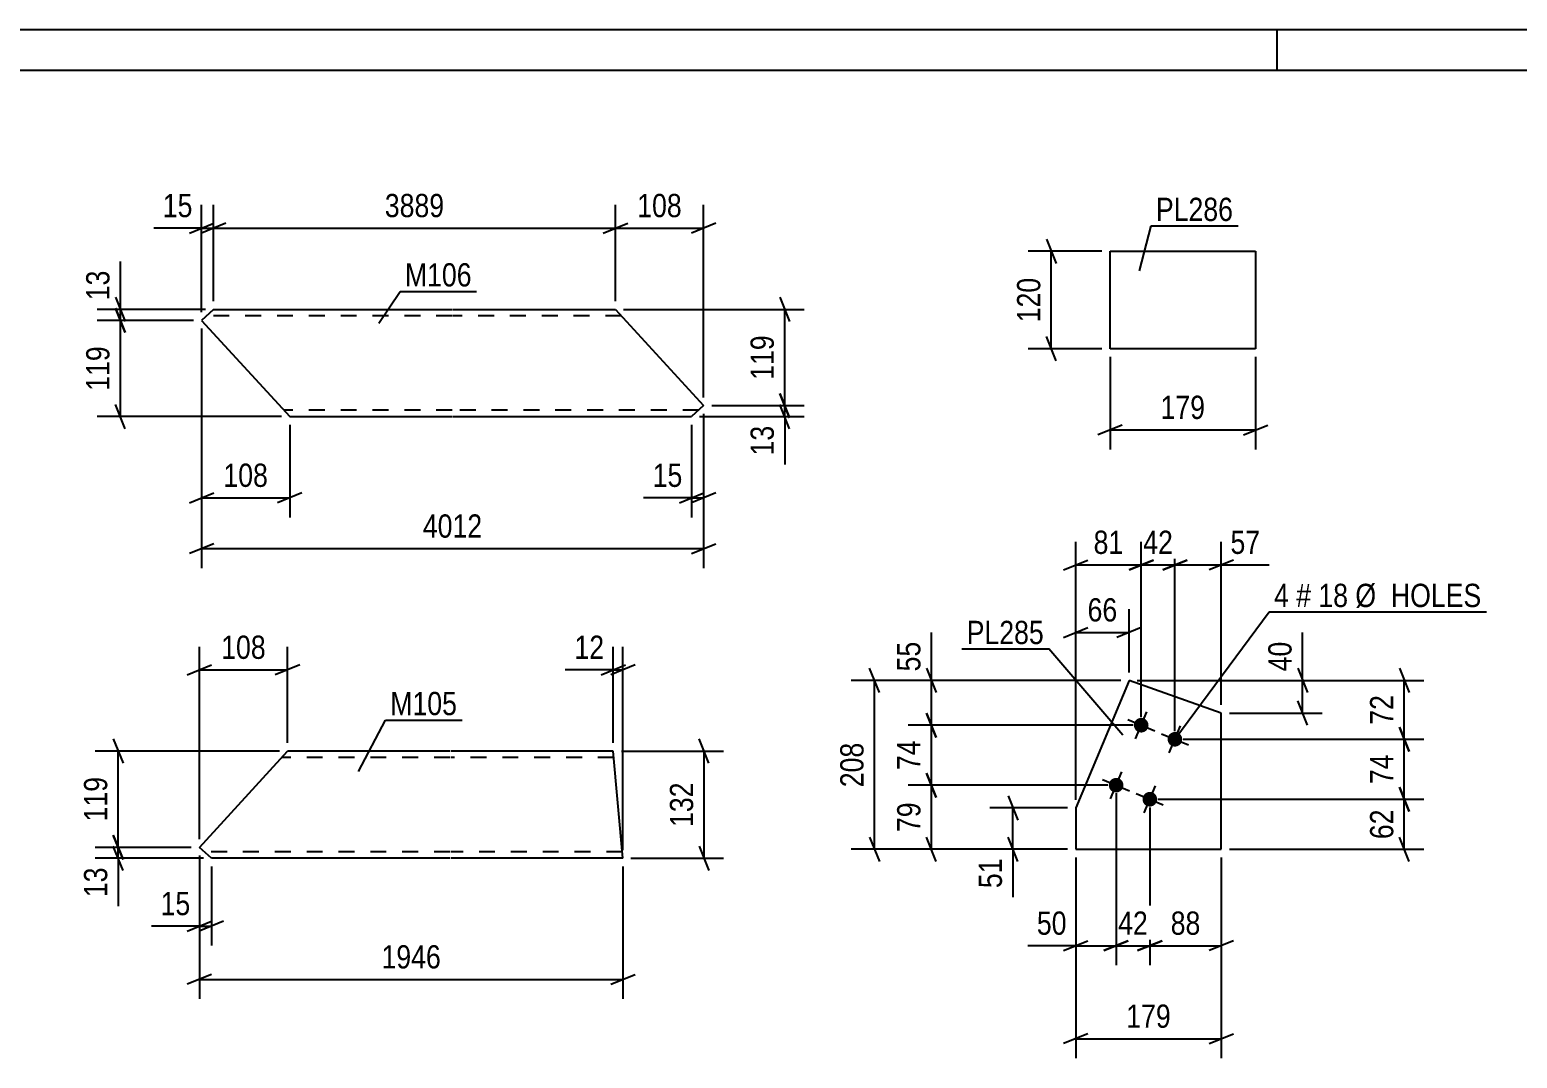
# Model space of a CAD drawing. Header units: millimetres. Extents: x 0 to 594, y 0 to 420.
# Drawn here: x 230.5 to 413.6, y 293.4 to 420 of the extents above; entities that cross this region are included whole.
import ezdxf

# ---------------------------------------------------------------- set-up
doc = ezdxf.new("R2010")
doc.units = ezdxf.units.MM
doc.linetypes.add('DXK_LINE_DOT2', pattern=[3.9198, 1.9599, -1.9599])
doc.styles.add('Arial Narrow', font='ARIALN.TTF', dxfattribs={"height": 0.2})

# ---------------------------------------------------------------- blocks, each defined once
blk = doc.blocks.new('Unknown-122568315-1163')
at = {"color": 5, "linetype": 'Continuous'}
for p, q in [((594, 420), (0, 420)), ((384, 415), (384, 420)), ((589, 415), (5, 415))]:
    blk.add_line(p, q, dxfattribs=at)
blk = doc.blocks.new('Part-122568315-9285 - 9254')
at = {"color": 2, "linetype": 'Continuous'}
for p, q in [((253.11, 385.58), (251.63, 384.23)), ((253.11, 385.58), (282.47, 385.58)), ((282.57, 385.58), (302.57, 385.58)), ((302.57, 385.58), (313.41, 373.73)), ((251.63, 384.23), (262.47, 372.38)), ((313.41, 373.73), (311.93, 372.38)), ((262.47, 372.38), (282.47, 372.38)), ((282.57, 372.38), (311.93, 372.38))]:
    blk.add_line(p, q, dxfattribs=at)
at = {"color": 7, "linetype": 'DXK_LINE_DOT2'}
for p, q in [((282.47, 384.78), (252.24, 384.78)), ((303.3, 384.78), (282.57, 384.78)), ((282.47, 373.18), (261.74, 373.18)), ((312.8, 373.18), (282.57, 373.18))]:
    blk.add_line(p, q, dxfattribs=at)
blk = doc.blocks.new('Part-122568315-9293 - 9292')
at = {"color": 2, "linetype": 'Continuous'}
for p, q in [((251.36, 319.36), (262.2, 331.21)), ((282.2, 331.21), (262.2, 331.21)), ((302.3, 331.21), (282.3, 331.21)), ((303.48, 318.01), (302.3, 331.21)), ((252.84, 318.01), (251.36, 319.36)), ((282.2, 318.01), (252.84, 318.01)), ((303.48, 318.01), (282.3, 318.01))]:
    blk.add_line(p, q, dxfattribs=at)
at = {"color": 7, "linetype": 'DXK_LINE_DOT2'}
for p, q in [((282.2, 330.41), (261.47, 330.41)), ((302.37, 330.41), (282.3, 330.41)), ((282.2, 318.81), (251.96, 318.81)), ((303.41, 318.81), (282.3, 318.81)), ((303.41, 318.81), (303.41, 318.87))]:
    blk.add_line(p, q, dxfattribs=at)
blk = doc.blocks.new('Part-122568315-9460 - 9459')
at = {"color": 2, "linetype": 'Continuous'}
for p, q in [((363.44, 380.74), (363.44, 392.74)), ((363.44, 392.74), (381.36, 392.74)), ((381.36, 392.74), (381.36, 380.74)), ((381.36, 380.74), (363.44, 380.74))]:
    blk.add_line(p, q, dxfattribs=at)
blk = doc.blocks.new('Part-122568315-9547 - 9546')
at = {"color": 2, "linetype": 'Continuous'}
for p, q in [((365.79, 339.9), (359.22, 324.21)), ((377.14, 335.89), (365.79, 339.9)), ((377.14, 319.12), (377.14, 335.89)), ((359.22, 324.21), (359.22, 319.12)), ((359.22, 319.12), (377.14, 319.12))]:
    blk.add_line(p, q, dxfattribs=at)
blk = doc.blocks.new('Bolt-122568315-9548 - 9546')
at = {"linetype": 'Continuous'}
for points in [[(367.63, 335.22, -1), (366.93, 333.56, -1)], [(371.78, 333.49, -1), (371.08, 331.83, -1)], [(364.54, 327.84, -1), (363.84, 326.18, -1)], [(368.69, 326.11, -1), (367.99, 324.45, -1)]]:
    blk.add_hatch(color=1, dxfattribs=at).paths.add_polyline_path(points)
at = {"color": 1, "linetype": 'Continuous'}
for p, q in [((365.62, 335.09), (368.94, 333.7)), ((366.58, 332.73), (367.97, 336.05)), ((369.77, 333.35), (373.09, 331.96)), ((370.73, 331), (372.12, 334.32)), ((363.49, 325.35), (364.88, 328.67)), ((362.53, 327.71), (365.85, 326.32)), ((366.68, 325.97), (370, 324.58)), ((367.65, 323.62), (369.04, 326.94))]:
    blk.add_line(p, q, dxfattribs=at)
blk = doc.blocks.new('StraightDimension-122568315-13461 - 9254')
at = {"color": 7, "linetype": 'Continuous'}
for p, q in [((241.03, 385.73), (242.23, 382.73)), ((250.63, 384.23), (238.78, 384.23)), ((241.63, 372.38), (241.63, 384.23)), ((242.23, 370.88), (241.03, 373.88)), ((261.47, 372.38), (238.78, 372.38))]:
    blk.add_line(p, q, dxfattribs=at)
at = {"color": 0}
blk.add_wipeout([(240.88, 381.65), (236.68, 381.65), (236.68, 374.96), (240.88, 374.96)], dxfattribs=at)
at = {"color": 3, "style": 'Arial Narrow'}
blk.add_text('119', height=2.863, rotation=90.0002, dxfattribs=at).set_placement((240.28, 375.56))
blk = doc.blocks.new('StraightDimension-122568315-13557 - 9254')
at = {"color": 7, "linetype": 'Continuous'}
for p, q in [((314.41, 373.73), (325.81, 373.73)), ((322.81, 375.23), (324.01, 372.23)), ((324.01, 370.88), (322.81, 373.88)), ((323.41, 372.38), (323.41, 373.73)), ((312.93, 372.38), (325.81, 372.38))]:
    blk.add_line(p, q, dxfattribs=at)
at = {"color": 0}
blk.add_wipeout([(322.66, 371.85), (318.46, 371.85), (318.46, 367), (322.66, 367)], dxfattribs=at)
at = {"color": 7, "linetype": 'Continuous'}
blk.add_line((323.41, 372.38), (323.41, 366.47), dxfattribs=at)
blk.add_line((323.41, 372.38), (323.41, 366.47), dxfattribs=at)
at = {"color": 3, "style": 'Arial Narrow'}
blk.add_text('13', height=2.863, rotation=90.0002, dxfattribs=at).set_placement((322.06, 367.6))
blk = doc.blocks.new('StraightDimension-122568315-13460 - 9254')
at = {"color": 7, "linetype": 'Continuous'}
for p, q in [((241.03, 387.08), (242.23, 384.08)), ((252.11, 385.58), (238.78, 385.58)), ((242.23, 382.73), (241.03, 385.73)), ((241.63, 384.23), (241.63, 385.58)), ((250.63, 384.23), (238.78, 384.23))]:
    blk.add_line(p, q, dxfattribs=at)
at = {"color": 0}
blk.add_wipeout([(240.88, 390.96), (236.68, 390.96), (236.68, 386.1), (240.88, 386.1)], dxfattribs=at)
at = {"color": 7, "linetype": 'Continuous'}
blk.add_line((241.63, 385.58), (241.63, 391.48), dxfattribs=at)
blk.add_line((241.63, 385.58), (241.63, 391.48), dxfattribs=at)
at = {"color": 3, "style": 'Arial Narrow'}
blk.add_text('13', height=2.863, rotation=90.0002, dxfattribs=at).set_placement((240.28, 386.7))
blk = doc.blocks.new('StraightDimension-122568315-13556 - 9254')
at = {"color": 7, "linetype": 'Continuous'}
for p, q in [((322.81, 387.08), (324.01, 384.08)), ((303.57, 385.58), (325.81, 385.58)), ((323.41, 373.73), (323.41, 385.58)), ((314.41, 373.73), (325.81, 373.73)), ((324.01, 372.23), (322.81, 375.23))]:
    blk.add_line(p, q, dxfattribs=at)
at = {"color": 0}
blk.add_wipeout([(322.66, 382.99), (318.46, 382.99), (318.46, 376.31), (322.66, 376.31)], dxfattribs=at)
at = {"color": 3, "style": 'Arial Narrow'}
blk.add_text('119', height=2.863, rotation=90.0002, dxfattribs=at).set_placement((322.06, 376.91))
blk = doc.blocks.new('StraightDimension-122568315-9571 - 9254')
at = {"color": 7, "linetype": 'Continuous'}
for p, q in [((313.41, 372.73), (313.41, 359.98)), ((311.93, 371.38), (311.93, 359.98)), ((310.43, 361.78), (313.43, 362.98)), ((314.91, 362.98), (311.91, 361.78)), ((311.93, 362.38), (313.41, 362.38))]:
    blk.add_line(p, q, dxfattribs=at)
at = {"color": 0}
blk.add_wipeout([(311.4, 363.13), (311.4, 367.33), (306.55, 367.33), (306.55, 363.13)], dxfattribs=at)
at = {"color": 7, "linetype": 'Continuous'}
blk.add_line((311.93, 362.38), (306.02, 362.38), dxfattribs=at)
blk.add_line((311.93, 362.38), (306.02, 362.38), dxfattribs=at)
at = {"color": 3, "style": 'Arial Narrow'}
blk.add_text('15', height=2.863, dxfattribs=at).set_placement((307.15, 363.73))
blk = doc.blocks.new('StraightDimension-122568315-9576 - 9254')
at = {"color": 7, "linetype": 'Continuous'}
for p, q in [((251.63, 383.23), (251.63, 359.98)), ((262.47, 371.38), (262.47, 359.98)), ((250.13, 361.78), (253.13, 362.98)), ((263.97, 362.98), (260.97, 361.78)), ((251.63, 362.38), (262.47, 362.38))]:
    blk.add_line(p, q, dxfattribs=at)
at = {"color": 0}
blk.add_wipeout([(260.39, 363.13), (260.39, 367.33), (253.71, 367.33), (253.71, 363.13)], dxfattribs=at)
at = {"color": 3, "style": 'Arial Narrow'}
blk.add_text('108', height=2.863, dxfattribs=at).set_placement((254.31, 363.73))
blk = doc.blocks.new('StraightDimension-122568315-9604 - 9254')
at = {"color": 7, "linetype": 'Continuous'}
for p, q in [((251.63, 383.23), (251.63, 353.73)), ((313.41, 372.73), (313.41, 353.73)), ((253.13, 356.73), (250.13, 355.53)), ((251.63, 356.13), (313.41, 356.13)), ((311.91, 355.53), (314.91, 356.73))]:
    blk.add_line(p, q, dxfattribs=at)
at = {"color": 0}
blk.add_wipeout([(286.78, 356.88), (286.78, 361.08), (278.26, 361.08), (278.26, 356.88)], dxfattribs=at)
at = {"color": 3, "style": 'Arial Narrow'}
blk.add_text('4012', height=2.863, dxfattribs=at).set_placement((278.86, 357.48))
blk = doc.blocks.new('StraightDimension-122568315-13505 - 9254')
at = {"color": 7, "linetype": 'Continuous'}
for p, q in [((302.57, 386.58), (302.57, 398.43)), ((313.41, 374.73), (313.41, 398.43)), ((301.07, 394.98), (304.07, 396.18)), ((302.57, 395.58), (313.41, 395.58)), ((314.91, 396.18), (311.91, 394.98))]:
    blk.add_line(p, q, dxfattribs=at)
at = {"color": 0}
blk.add_wipeout([(311.33, 396.33), (311.33, 400.53), (304.65, 400.53), (304.65, 396.33)], dxfattribs=at)
at = {"color": 3, "style": 'Arial Narrow'}
blk.add_text('108', height=2.863, dxfattribs=at).set_placement((305.25, 396.93))
blk = doc.blocks.new('StraightDimension-122568315-13506 - 9254')
at = {"color": 7, "linetype": 'Continuous'}
for p, q in [((253.11, 386.58), (253.11, 398.43)), ((302.57, 386.58), (302.57, 398.43)), ((254.61, 396.18), (251.61, 394.98)), ((253.11, 395.58), (302.57, 395.58)), ((301.07, 394.98), (304.07, 396.18))]:
    blk.add_line(p, q, dxfattribs=at)
at = {"color": 0}
blk.add_wipeout([(282.1, 396.33), (282.1, 400.53), (273.58, 400.53), (273.58, 396.33)], dxfattribs=at)
at = {"color": 3, "style": 'Arial Narrow'}
blk.add_text('3889', height=2.863, dxfattribs=at).set_placement((274.18, 396.93))
blk = doc.blocks.new('StraightDimension-122568315-13507 - 9254')
at = {"color": 7, "linetype": 'Continuous'}
for p, q in [((251.63, 385.23), (251.63, 398.43)), ((253.11, 386.58), (253.11, 398.43)), ((250.13, 394.98), (253.13, 396.18)), ((254.61, 396.18), (251.61, 394.98)), ((251.63, 395.58), (253.11, 395.58))]:
    blk.add_line(p, q, dxfattribs=at)
at = {"color": 0}
blk.add_wipeout([(251.11, 396.33), (251.11, 400.53), (246.25, 400.53), (246.25, 396.33)], dxfattribs=at)
at = {"color": 7, "linetype": 'Continuous'}
blk.add_line((251.63, 395.58), (245.73, 395.58), dxfattribs=at)
blk.add_line((251.63, 395.58), (245.73, 395.58), dxfattribs=at)
at = {"color": 3, "style": 'Arial Narrow'}
blk.add_text('15', height=2.863, dxfattribs=at).set_placement((246.85, 396.93))
blk = doc.blocks.new('StraightDimension-122568315-9628 - 9292')
at = {"color": 7, "linetype": 'Continuous'}
for p, q in [((314.08, 329.71), (312.88, 332.71)), ((303.3, 331.21), (315.88, 331.21)), ((313.48, 318.01), (313.48, 331.21)), ((312.88, 319.51), (314.08, 316.51)), ((304.48, 318.01), (315.88, 318.01))]:
    blk.add_line(p, q, dxfattribs=at)
at = {"color": 0}
blk.add_wipeout([(312.73, 327.96), (308.53, 327.96), (308.53, 321.27), (312.73, 321.27)], dxfattribs=at)
at = {"color": 3, "style": 'Arial Narrow'}
blk.add_text('132', height=2.863, rotation=90.0002, dxfattribs=at).set_placement((312.13, 321.87))
blk = doc.blocks.new('StraightDimension-122568315-9612 - 9292')
at = {"color": 7, "linetype": 'Continuous'}
for p, q in [((251.36, 320.36), (251.36, 344.06)), ((262.2, 332.21), (262.2, 344.06)), ((249.86, 340.61), (252.86, 341.81)), ((251.36, 341.21), (262.2, 341.21)), ((263.7, 341.81), (260.7, 340.61))]:
    blk.add_line(p, q, dxfattribs=at)
at = {"color": 0}
blk.add_wipeout([(260.12, 341.96), (260.12, 346.16), (253.44, 346.16), (253.44, 341.96)], dxfattribs=at)
at = {"color": 3, "style": 'Arial Narrow'}
blk.add_text('108', height=2.863, dxfattribs=at).set_placement((254.04, 342.56))
blk = doc.blocks.new('StraightDimension-122568315-13399 - 9292')
at = {"color": 7, "linetype": 'Continuous'}
for p, q in [((240.76, 332.71), (241.96, 329.71)), ((261.2, 331.21), (238.51, 331.21)), ((241.36, 319.36), (241.36, 331.21)), ((241.96, 317.86), (240.76, 320.86)), ((250.36, 319.36), (238.51, 319.36))]:
    blk.add_line(p, q, dxfattribs=at)
at = {"color": 0}
blk.add_wipeout([(240.61, 328.63), (236.41, 328.63), (236.41, 321.95), (240.61, 321.95)], dxfattribs=at)
at = {"color": 3, "style": 'Arial Narrow'}
blk.add_text('119', height=2.863, rotation=90.0002, dxfattribs=at).set_placement((240.01, 322.55))
blk = doc.blocks.new('StraightDimension-122568315-9616 - 9292')
at = {"color": 7, "linetype": 'Continuous'}
for p, q in [((251.36, 318.36), (251.36, 307.26)), ((252.84, 317.01), (252.84, 307.26)), ((249.86, 309.06), (252.86, 310.26)), ((254.34, 310.26), (251.34, 309.06)), ((251.36, 309.66), (252.84, 309.66))]:
    blk.add_line(p, q, dxfattribs=at)
at = {"color": 0}
blk.add_wipeout([(250.84, 310.41), (250.84, 314.61), (245.98, 314.61), (245.98, 310.41)], dxfattribs=at)
at = {"color": 7, "linetype": 'Continuous'}
blk.add_line((251.36, 309.66), (245.46, 309.66), dxfattribs=at)
blk.add_line((251.36, 309.66), (245.46, 309.66), dxfattribs=at)
at = {"color": 3, "style": 'Arial Narrow'}
blk.add_text('15', height=2.863, dxfattribs=at).set_placement((246.58, 311.01))
blk = doc.blocks.new('StraightDimension-122568315-9608 - 9292')
at = {"color": 7, "linetype": 'Continuous'}
for p, q in [((302.3, 332.21), (302.3, 344.06)), ((303.48, 319.01), (303.48, 344.06)), ((300.8, 340.61), (303.8, 341.81)), ((304.98, 341.81), (301.98, 340.61)), ((302.3, 341.21), (303.48, 341.21))]:
    blk.add_line(p, q, dxfattribs=at)
at = {"color": 0}
blk.add_wipeout([(301.77, 341.96), (301.77, 346.16), (296.92, 346.16), (296.92, 341.96)], dxfattribs=at)
at = {"color": 7, "linetype": 'Continuous'}
blk.add_line((302.3, 341.21), (296.39, 341.21), dxfattribs=at)
blk.add_line((302.3, 341.21), (296.39, 341.21), dxfattribs=at)
at = {"color": 3, "style": 'Arial Narrow'}
blk.add_text('12', height=2.863, dxfattribs=at).set_placement((297.52, 342.56))
blk = doc.blocks.new('StraightDimension-122568315-9634 - 9292')
at = {"color": 7, "linetype": 'Continuous'}
for p, q in [((251.36, 318.36), (251.36, 300.7)), ((303.48, 317.01), (303.48, 300.7)), ((252.86, 303.7), (249.86, 302.5)), ((251.36, 303.1), (303.48, 303.1)), ((301.98, 302.5), (304.98, 303.7))]:
    blk.add_line(p, q, dxfattribs=at)
at = {"color": 0}
blk.add_wipeout([(281.68, 303.85), (281.68, 308.05), (273.17, 308.05), (273.17, 303.85)], dxfattribs=at)
at = {"color": 3, "style": 'Arial Narrow'}
blk.add_text('1946', height=2.863, dxfattribs=at).set_placement((273.77, 304.45))
blk = doc.blocks.new('StraightDimension-122568315-13400 - 9292')
at = {"color": 7, "linetype": 'Continuous'}
for p, q in [((240.76, 320.86), (241.96, 317.86)), ((250.36, 319.36), (238.51, 319.36)), ((241.96, 316.51), (240.76, 319.51)), ((241.36, 318.01), (241.36, 319.36)), ((251.84, 318.01), (238.51, 318.01))]:
    blk.add_line(p, q, dxfattribs=at)
at = {"color": 0}
blk.add_wipeout([(240.61, 317.49), (236.41, 317.49), (236.41, 312.63), (240.61, 312.63)], dxfattribs=at)
at = {"color": 7, "linetype": 'Continuous'}
blk.add_line((241.36, 318.01), (241.36, 312.11), dxfattribs=at)
blk.add_line((241.36, 318.01), (241.36, 312.11), dxfattribs=at)
at = {"color": 3, "style": 'Arial Narrow'}
blk.add_text('13', height=2.863, rotation=90.0002, dxfattribs=at).set_placement((240.01, 313.23))
blk = doc.blocks.new('StraightDimension-122568315-9908 - 9459')
at = {"color": 7, "linetype": 'Continuous'}
for p, q in [((355.61, 394.24), (356.81, 391.24)), ((362.44, 392.74), (353.36, 392.74)), ((356.21, 380.74), (356.21, 392.74)), ((356.81, 379.24), (355.61, 382.24)), ((362.44, 380.74), (353.36, 380.74))]:
    blk.add_line(p, q, dxfattribs=at)
at = {"color": 0}
blk.add_wipeout([(355.46, 390.08), (351.26, 390.08), (351.26, 383.39), (355.46, 383.39)], dxfattribs=at)
at = {"color": 3, "style": 'Arial Narrow'}
blk.add_text('120', height=2.863, rotation=90.0002, dxfattribs=at).set_placement((354.86, 383.99))
blk = doc.blocks.new('StraightDimension-122568315-9912 - 9459')
at = {"color": 7, "linetype": 'Continuous'}
for p, q in [((363.44, 379.74), (363.44, 368.34)), ((381.36, 379.74), (381.36, 368.34)), ((364.94, 371.34), (361.94, 370.14)), ((363.44, 370.74), (381.36, 370.74)), ((379.86, 370.14), (382.86, 371.34))]:
    blk.add_line(p, q, dxfattribs=at)
at = {"color": 0}
blk.add_wipeout([(375.74, 371.49), (375.74, 375.69), (369.06, 375.69), (369.06, 371.49)], dxfattribs=at)
at = {"color": 3, "style": 'Arial Narrow'}
blk.add_text('179', height=2.863, dxfattribs=at).set_placement((369.66, 372.09))
blk = doc.blocks.new('StraightDimension-122568315-10057 - 9546')
at = {"color": 7, "linetype": 'Continuous'}
for p, q in [((359.22, 325.21), (359.22, 348.66)), ((365.79, 340.9), (365.79, 348.66)), ((357.72, 345.21), (360.72, 346.41)), ((367.29, 346.41), (364.29, 345.21)), ((359.22, 345.81), (365.79, 345.81))]:
    blk.add_line(p, q, dxfattribs=at)
at = {"color": 0}
blk.add_wipeout([(364.93, 346.56), (364.93, 350.76), (360.08, 350.76), (360.08, 346.56)], dxfattribs=at)
at = {"color": 3, "style": 'Arial Narrow'}
blk.add_text('66', height=2.863, dxfattribs=at).set_placement((360.68, 347.16))
blk = doc.blocks.new('StraightDimension-122568315-10070 - 9546')
at = {"color": 7, "linetype": 'Continuous'}
for p, q in [((358.22, 324.21), (348.64, 324.21)), ((350.89, 325.71), (352.09, 322.71)), ((351.49, 319.12), (351.49, 324.21)), ((352.09, 317.62), (350.89, 320.62)), ((358.22, 319.12), (348.64, 319.12))]:
    blk.add_line(p, q, dxfattribs=at)
at = {"color": 0}
blk.add_wipeout([(350.74, 318.59), (346.54, 318.59), (346.54, 313.74), (350.74, 313.74)], dxfattribs=at)
at = {"color": 7, "linetype": 'Continuous'}
blk.add_line((351.49, 319.12), (351.49, 313.21), dxfattribs=at)
blk.add_line((351.49, 319.12), (351.49, 313.21), dxfattribs=at)
at = {"color": 3, "style": 'Arial Narrow'}
blk.add_text('51', height=2.863, rotation=90.0002, dxfattribs=at).set_placement((350.14, 314.34))
blk = doc.blocks.new('StraightDimension-122568315-10062 - 9546')
at = {"color": 7, "linetype": 'Continuous'}
for p, q in [((359.22, 318.12), (359.22, 293.4)), ((377.14, 318.12), (377.14, 293.4)), ((360.72, 296.4), (357.72, 295.2)), ((359.22, 295.8), (377.14, 295.8)), ((375.64, 295.2), (378.64, 296.4))]:
    blk.add_line(p, q, dxfattribs=at)
at = {"color": 0}
blk.add_wipeout([(371.52, 296.55), (371.52, 300.75), (364.84, 300.75), (364.84, 296.55)], dxfattribs=at)
at = {"color": 3, "style": 'Arial Narrow'}
blk.add_text('179', height=2.863, dxfattribs=at).set_placement((365.44, 297.15))
blk = doc.blocks.new('StraightDimension-122568315-10074 - 9546')
at = {"color": 7, "linetype": 'Continuous'}
for p, q in [((371.43, 333.66), (371.43, 356.98)), ((377.14, 336.89), (377.14, 356.98)), ((369.93, 353.53), (372.93, 354.73)), ((371.43, 354.13), (377.14, 354.13)), ((378.64, 354.73), (375.64, 353.53))]:
    blk.add_line(p, q, dxfattribs=at)
at = {"color": 0}
blk.add_wipeout([(382.52, 354.88), (382.52, 359.08), (377.67, 359.08), (377.67, 354.88)], dxfattribs=at)
at = {"color": 7, "linetype": 'Continuous'}
blk.add_line((377.14, 354.13), (383.05, 354.13), dxfattribs=at)
blk.add_line((377.14, 354.13), (383.05, 354.13), dxfattribs=at)
at = {"color": 3, "style": 'Arial Narrow'}
blk.add_text('57', height=2.863, dxfattribs=at).set_placement((378.27, 355.48))
blk = doc.blocks.new('StraightDimension-122568315-13693 - 9546')
at = {"color": 7, "linetype": 'Continuous'}
for p, q in [((399.06, 341.4), (400.26, 338.4)), ((366.79, 339.9), (402.06, 339.9)), ((399.66, 332.66), (399.66, 339.9)), ((400.26, 331.16), (399.06, 334.16)), ((372.43, 332.66), (402.06, 332.66))]:
    blk.add_line(p, q, dxfattribs=at)
at = {"color": 0}
blk.add_wipeout([(398.91, 338.7), (394.71, 338.7), (394.71, 333.85), (398.91, 333.85)], dxfattribs=at)
at = {"color": 3, "style": 'Arial Narrow'}
blk.add_text('72', height=2.863, rotation=90.0002, dxfattribs=at).set_placement((398.31, 334.45))
blk = doc.blocks.new('StraightDimension-122568315-10075 - 9546')
at = {"color": 7, "linetype": 'Continuous'}
for p, q in [((367.28, 335.39), (367.28, 356.98)), ((371.43, 333.66), (371.43, 356.98)), ((365.78, 353.53), (368.78, 354.73)), ((367.28, 354.13), (371.43, 354.13)), ((372.93, 354.73), (369.93, 353.53))]:
    blk.add_line(p, q, dxfattribs=at)
at = {"color": 0}
blk.add_wipeout([(371.78, 354.88), (371.78, 359.08), (366.93, 359.08), (366.93, 354.88)], dxfattribs=at)
at = {"color": 3, "style": 'Arial Narrow'}
blk.add_text('42', height=2.863, dxfattribs=at).set_placement((367.53, 355.48))
blk = doc.blocks.new('StraightDimension-122568315-10076 - 9546')
at = {"color": 7, "linetype": 'Continuous'}
for p, q in [((359.22, 325.21), (359.22, 356.98)), ((367.28, 335.39), (367.28, 356.98)), ((357.72, 353.53), (360.72, 354.73)), ((359.22, 354.13), (367.28, 354.13)), ((368.78, 354.73), (365.78, 353.53))]:
    blk.add_line(p, q, dxfattribs=at)
at = {"color": 0}
blk.add_wipeout([(365.68, 354.88), (365.68, 359.08), (360.82, 359.08), (360.82, 354.88)], dxfattribs=at)
at = {"color": 3, "style": 'Arial Narrow'}
blk.add_text('81', height=2.863, dxfattribs=at).set_placement((361.42, 355.48))
blk = doc.blocks.new('StraightDimension-122568315-10094 - 9546')
at = {"color": 7, "linetype": 'Continuous'}
for p, q in [((340.85, 341.4), (342.05, 338.4)), ((364.79, 339.9), (338.6, 339.9)), ((341.45, 334.39), (341.45, 339.9)), ((342.05, 332.89), (340.85, 335.89)), ((366.28, 334.39), (338.6, 334.39))]:
    blk.add_line(p, q, dxfattribs=at)
at = {"color": 0}
blk.add_wipeout([(340.7, 345.28), (336.5, 345.28), (336.5, 340.42), (340.7, 340.42)], dxfattribs=at)
at = {"color": 7, "linetype": 'Continuous'}
blk.add_line((341.45, 339.9), (341.45, 345.8), dxfattribs=at)
blk.add_line((341.45, 339.9), (341.45, 345.8), dxfattribs=at)
at = {"color": 3, "style": 'Arial Narrow'}
blk.add_text('55', height=2.863, rotation=90.0002, dxfattribs=at).set_placement((340.1, 341.02))
blk = doc.blocks.new('StraightDimension-122568315-10095 - 9546')
at = {"color": 7, "linetype": 'Continuous'}
for p, q in [((340.85, 335.89), (342.05, 332.89)), ((366.28, 334.39), (338.6, 334.39)), ((341.45, 327.01), (341.45, 334.39)), ((342.05, 325.51), (340.85, 328.51)), ((363.19, 327.01), (338.6, 327.01))]:
    blk.add_line(p, q, dxfattribs=at)
at = {"color": 0}
blk.add_wipeout([(340.7, 333.13), (336.5, 333.13), (336.5, 328.27), (340.7, 328.27)], dxfattribs=at)
at = {"color": 3, "style": 'Arial Narrow'}
blk.add_text('74', height=2.863, rotation=90.0002, dxfattribs=at).set_placement((340.1, 328.87))
blk = doc.blocks.new('StraightDimension-122568315-10096 - 9546')
at = {"color": 7, "linetype": 'Continuous'}
for p, q in [((340.85, 328.51), (342.05, 325.51)), ((363.19, 327.01), (338.6, 327.01)), ((341.45, 319.12), (341.45, 327.01)), ((342.05, 317.62), (340.85, 320.62)), ((358.22, 319.12), (338.6, 319.12))]:
    blk.add_line(p, q, dxfattribs=at)
at = {"color": 0}
blk.add_wipeout([(340.7, 325.49), (336.5, 325.49), (336.5, 320.64), (340.7, 320.64)], dxfattribs=at)
at = {"color": 3, "style": 'Arial Narrow'}
blk.add_text('79', height=2.863, rotation=90.0002, dxfattribs=at).set_placement((340.1, 321.24))
blk = doc.blocks.new('StraightDimension-122568315-10114 - 9546')
at = {"color": 7, "linetype": 'Continuous'}
for p, q in [((335.05, 338.4), (333.85, 341.4)), ((364.79, 339.9), (331.6, 339.9)), ((334.45, 319.12), (334.45, 339.9)), ((333.85, 320.62), (335.05, 317.62)), ((358.22, 319.12), (331.6, 319.12))]:
    blk.add_line(p, q, dxfattribs=at)
at = {"color": 0}
blk.add_wipeout([(333.7, 332.85), (329.5, 332.85), (329.5, 326.16), (333.7, 326.16)], dxfattribs=at)
at = {"color": 3, "style": 'Arial Narrow'}
blk.add_text('208', height=2.863, rotation=90.0002, dxfattribs=at).set_placement((333.1, 326.76))
blk = doc.blocks.new('StraightDimension-122568315-13655 - 9546')
at = {"color": 7, "linetype": 'Continuous'}
for p, q in [((368.34, 324.28), (368.34, 304.85)), ((377.14, 318.12), (377.14, 304.85)), ((366.84, 306.65), (369.84, 307.85)), ((378.64, 307.85), (375.64, 306.65)), ((368.34, 307.25), (377.14, 307.25))]:
    blk.add_line(p, q, dxfattribs=at)
at = {"color": 0}
blk.add_wipeout([(375.17, 308), (375.17, 312.2), (370.31, 312.2), (370.31, 308)], dxfattribs=at)
at = {"color": 3, "style": 'Arial Narrow'}
blk.add_text('88', height=2.863, dxfattribs=at).set_placement((370.91, 308.6))
blk = doc.blocks.new('StraightDimension-122568315-13656 - 9546')
at = {"color": 7, "linetype": 'Continuous'}
for p, q in [((364.19, 326.01), (364.19, 304.85)), ((368.34, 324.28), (368.34, 304.85)), ((362.69, 306.65), (365.69, 307.85)), ((369.84, 307.85), (366.84, 306.65)), ((364.19, 307.25), (368.34, 307.25))]:
    blk.add_line(p, q, dxfattribs=at)
at = {"color": 0}
blk.add_wipeout([(368.69, 308), (368.69, 312.2), (363.84, 312.2), (363.84, 308)], dxfattribs=at)
at = {"color": 3, "style": 'Arial Narrow'}
blk.add_text('42', height=2.863, dxfattribs=at).set_placement((364.44, 308.6))
blk = doc.blocks.new('StraightDimension-122568315-13657 - 9546')
at = {"color": 7, "linetype": 'Continuous'}
for p, q in [((364.19, 326.01), (364.19, 304.85)), ((359.22, 318.12), (359.22, 304.85)), ((357.72, 306.65), (360.72, 307.85)), ((365.69, 307.85), (362.69, 306.65)), ((359.22, 307.25), (364.19, 307.25))]:
    blk.add_line(p, q, dxfattribs=at)
at = {"color": 0}
blk.add_wipeout([(358.7, 308), (358.7, 312.2), (353.84, 312.2), (353.84, 308)], dxfattribs=at)
at = {"color": 7, "linetype": 'Continuous'}
blk.add_line((359.22, 307.25), (353.32, 307.25), dxfattribs=at)
blk.add_line((359.22, 307.25), (353.32, 307.25), dxfattribs=at)
at = {"color": 3, "style": 'Arial Narrow'}
blk.add_text('50', height=2.863, dxfattribs=at).set_placement((354.44, 308.6))
blk = doc.blocks.new('StraightDimension-122568315-13677 - 9546')
at = {"color": 7, "linetype": 'Continuous'}
for p, q in [((386.54, 341.4), (387.74, 338.4)), ((366.79, 339.9), (389.54, 339.9)), ((387.14, 335.89), (387.14, 339.9)), ((387.74, 334.39), (386.54, 337.39)), ((378.14, 335.89), (389.54, 335.89))]:
    blk.add_line(p, q, dxfattribs=at)
at = {"color": 0}
blk.add_wipeout([(386.39, 345.28), (382.19, 345.28), (382.19, 340.42), (386.39, 340.42)], dxfattribs=at)
at = {"color": 7, "linetype": 'Continuous'}
blk.add_line((387.14, 339.9), (387.14, 345.8), dxfattribs=at)
blk.add_line((387.14, 339.9), (387.14, 345.8), dxfattribs=at)
at = {"color": 3, "style": 'Arial Narrow'}
blk.add_text('40', height=2.863, rotation=90.0002, dxfattribs=at).set_placement((385.79, 341.02))
blk = doc.blocks.new('StraightDimension-122568315-13694 - 9546')
at = {"color": 7, "linetype": 'Continuous'}
for p, q in [((399.06, 334.16), (400.26, 331.16)), ((372.43, 332.66), (402.06, 332.66)), ((399.66, 325.28), (399.66, 332.66)), ((400.26, 323.78), (399.06, 326.78)), ((369.34, 325.28), (402.06, 325.28))]:
    blk.add_line(p, q, dxfattribs=at)
at = {"color": 0}
blk.add_wipeout([(398.91, 331.39), (394.71, 331.39), (394.71, 326.54), (398.91, 326.54)], dxfattribs=at)
at = {"color": 3, "style": 'Arial Narrow'}
blk.add_text('74', height=2.863, rotation=90.0002, dxfattribs=at).set_placement((398.31, 327.14))
blk = doc.blocks.new('StraightDimension-122568315-13695 - 9546')
at = {"color": 7, "linetype": 'Continuous'}
for p, q in [((399.06, 326.78), (400.26, 323.78)), ((369.34, 325.28), (402.06, 325.28)), ((399.66, 319.12), (399.66, 325.28)), ((400.26, 317.62), (399.06, 320.62)), ((378.14, 319.12), (402.06, 319.12))]:
    blk.add_line(p, q, dxfattribs=at)
at = {"color": 0}
blk.add_wipeout([(398.91, 324.62), (394.71, 324.62), (394.71, 319.77), (398.91, 319.77)], dxfattribs=at)
at = {"color": 3, "style": 'Arial Narrow'}
blk.add_text('62', height=2.863, rotation=90.0002, dxfattribs=at).set_placement((398.31, 320.37))
blk = doc.blocks.new('Mark-122568315-10179 - 9254')
at = {"color": 0}
blk.add_wipeout([(284.88, 388.4), (284.88, 391.4), (276.65, 391.4), (276.65, 388.4)], dxfattribs=at)
blk.add_wipeout([(284.88, 388.4), (284.88, 391.4), (276.65, 391.4), (276.65, 388.4)], dxfattribs=at)
at = {"color": 30, "linetype": 'Continuous'}
for p, q in [((273.45, 383.89), (276.05, 387.8)), ((276.05, 387.8), (285.48, 387.8))]:
    blk.add_line(p, q, dxfattribs=at)
at = {"color": 3, "style": 'Arial Narrow'}
blk.add_text('M106', height=2.863, dxfattribs=at).set_placement((276.65, 388.4))
blk = doc.blocks.new('Mark-122568315-10182 - 9292')
at = {"color": 0}
blk.add_wipeout([(283.08, 335.63), (283.08, 338.63), (274.85, 338.63), (274.85, 335.63)], dxfattribs=at)
blk.add_wipeout([(283.08, 335.63), (283.08, 338.63), (274.85, 338.63), (274.85, 335.63)], dxfattribs=at)
at = {"color": 30, "linetype": 'Continuous'}
for p, q in [((270.95, 328.71), (274.25, 335.03)), ((274.25, 335.03), (283.68, 335.03))]:
    blk.add_line(p, q, dxfattribs=at)
at = {"color": 3, "style": 'Arial Narrow'}
blk.add_text('M105', height=2.863, dxfattribs=at).set_placement((274.85, 335.63))
blk = doc.blocks.new('Mark-122568315-10241 - 9459')
at = {"color": 0}
blk.add_wipeout([(378.6, 396.46), (378.6, 399.46), (369.09, 399.46), (369.09, 396.46)], dxfattribs=at)
blk.add_wipeout([(378.6, 396.46), (378.6, 399.46), (369.09, 399.46), (369.09, 396.46)], dxfattribs=at)
at = {"color": 30, "linetype": 'Continuous'}
for p, q in [((367.05, 390.31), (368.49, 395.86)), ((368.49, 395.86), (379.2, 395.86))]:
    blk.add_line(p, q, dxfattribs=at)
at = {"color": 3, "style": 'Arial Narrow'}
blk.add_text('PL286', height=2.863, dxfattribs=at).set_placement((369.09, 396.46))
blk = doc.blocks.new('Mark-122568315-10288 - 9546')
at = {"color": 0}
blk.add_wipeout([(385.46, 348.94), (385.46, 351.94), (383.63, 351.94), (383.63, 348.94)], dxfattribs=at)
blk.add_wipeout([(385.46, 348.94), (385.46, 351.94), (383.63, 351.94), (383.63, 348.94)], dxfattribs=at)
at = {"color": 7, "linetype": 'Continuous'}
blk.add_line((371.43, 332.66), (383.03, 348.34), dxfattribs=at)
at = {"color": 3, "style": 'Arial Narrow'}
blk.add_text('4', height=2.86, dxfattribs=at).set_placement((383.63, 348.94))
at = {"color": 0}
blk.add_wipeout([(388.19, 348.94), (388.19, 351.94), (386.36, 351.94), (386.36, 348.94)], dxfattribs=at)
blk.add_wipeout([(388.19, 348.94), (388.19, 351.94), (386.36, 351.94), (386.36, 348.94)], dxfattribs=at)
at = {"color": 3, "style": 'Arial Narrow'}
blk.add_text('#', height=2.86, dxfattribs=at).set_placement((386.36, 348.94))
at = {"color": 0}
blk.add_wipeout([(392.74, 348.94), (392.74, 351.94), (389.09, 351.94), (389.09, 348.94)], dxfattribs=at)
blk.add_wipeout([(392.74, 348.94), (392.74, 351.94), (389.09, 351.94), (389.09, 348.94)], dxfattribs=at)
at = {"color": 3, "style": 'Arial Narrow'}
blk.add_text('18', height=2.863, dxfattribs=at).set_placement((389.09, 348.94))
at = {"color": 0}
blk.add_wipeout([(409.17, 348.94), (409.17, 351.94), (393.64, 351.94), (393.64, 348.94)], dxfattribs=at)
blk.add_wipeout([(409.17, 348.94), (409.17, 351.94), (393.64, 351.94), (393.64, 348.94)], dxfattribs=at)
at = {"color": 7, "linetype": 'Continuous'}
blk.add_line((383.03, 348.34), (409.77, 348.34), dxfattribs=at)
at = {"color": 3, "style": 'Arial Narrow'}
blk.add_text('Ø  HOLES', height=2.863, dxfattribs=at).set_placement((393.64, 348.94))
blk = doc.blocks.new('Mark-122568315-10285 - 9546')
at = {"color": 0}
blk.add_wipeout([(355.3, 344.38), (355.3, 347.38), (345.8, 347.38), (345.8, 344.38)], dxfattribs=at)
blk.add_wipeout([(355.3, 344.38), (355.3, 347.38), (345.8, 347.38), (345.8, 344.38)], dxfattribs=at)
at = {"color": 30, "linetype": 'Continuous'}
for p in [(345.2, 343.78), (365.02, 333.17)]:
    blk.add_line(p, (355.9, 343.78), dxfattribs=at)
at = {"color": 3, "style": 'Arial Narrow'}
blk.add_text('PL285', height=2.863, dxfattribs=at).set_placement((345.8, 344.38))

msp = doc.modelspace()

# ---------------------------------------------------------------- block references
for name in ['Unknown-122568315-1163', 'Part-122568315-9460 - 9459', 'Part-122568315-9285 - 9254', 'Part-122568315-9547 - 9546', 'Bolt-122568315-9548 - 9546', 'Part-122568315-9293 - 9292']:
    msp.add_blockref(name, (0, 0))

# ---------------------------------------------------------------- next in the draw order: block references
for name in ['Mark-122568315-10241 - 9459', 'StraightDimension-122568315-9908 - 9459', 'StraightDimension-122568315-13461 - 9254', 'StraightDimension-122568315-13557 - 9254', 'StraightDimension-122568315-10074 - 9546', 'StraightDimension-122568315-10057 - 9546', 'StraightDimension-122568315-9612 - 9292', 'Mark-122568315-10182 - 9292', 'StraightDimension-122568315-9628 - 9292']:
    msp.add_blockref(name, (0, 0))

# ---------------------------------------------------------------- next in the draw order: block references
for name in ['StraightDimension-122568315-13460 - 9254', 'StraightDimension-122568315-13556 - 9254', 'StraightDimension-122568315-9912 - 9459', 'StraightDimension-122568315-9608 - 9292', 'StraightDimension-122568315-13693 - 9546', 'StraightDimension-122568315-13399 - 9292', 'StraightDimension-122568315-10070 - 9546']:
    msp.add_blockref(name, (0, 0))

# ---------------------------------------------------------------- next in the draw order: block references
for name in ['StraightDimension-122568315-9576 - 9254', 'StraightDimension-122568315-9571 - 9254', 'StraightDimension-122568315-10075 - 9546', 'StraightDimension-122568315-9616 - 9292', 'StraightDimension-122568315-10062 - 9546']:
    msp.add_blockref(name, (0, 0))

# ---------------------------------------------------------------- next in the draw order: block references
for name in ['StraightDimension-122568315-9604 - 9254', 'StraightDimension-122568315-10076 - 9546', 'StraightDimension-122568315-13655 - 9546', 'StraightDimension-122568315-9634 - 9292']:
    msp.add_blockref(name, (0, 0))

# ---------------------------------------------------------------- next in the draw order: block references
for name in ['StraightDimension-122568315-13505 - 9254', 'StraightDimension-122568315-10094 - 9546', 'StraightDimension-122568315-13400 - 9292']:
    msp.add_blockref(name, (0, 0))

# ---------------------------------------------------------------- next in the draw order: block references
for name in ['StraightDimension-122568315-13506 - 9254', 'StraightDimension-122568315-10095 - 9546']:
    msp.add_blockref(name, (0, 0))

# ---------------------------------------------------------------- next in the draw order: block references
for name in ['StraightDimension-122568315-13507 - 9254', 'Mark-122568315-10179 - 9254', 'StraightDimension-122568315-13677 - 9546', 'StraightDimension-122568315-10096 - 9546']:
    msp.add_blockref(name, (0, 0))

# ---------------------------------------------------------------- next in the draw order: block references
msp.add_blockref('StraightDimension-122568315-10114 - 9546', (0, 0))

# ---------------------------------------------------------------- next in the draw order: block references
for name in ['Mark-122568315-10285 - 9546', 'StraightDimension-122568315-13656 - 9546']:
    msp.add_blockref(name, (0, 0))

# ---------------------------------------------------------------- next in the draw order: block references
for name in ['StraightDimension-122568315-13694 - 9546', 'StraightDimension-122568315-13657 - 9546']:
    msp.add_blockref(name, (0, 0))

# ---------------------------------------------------------------- next in the draw order: block references
for name in ['Mark-122568315-10288 - 9546', 'StraightDimension-122568315-13695 - 9546']:
    msp.add_blockref(name, (0, 0))

doc.saveas('drawing.dxf')
